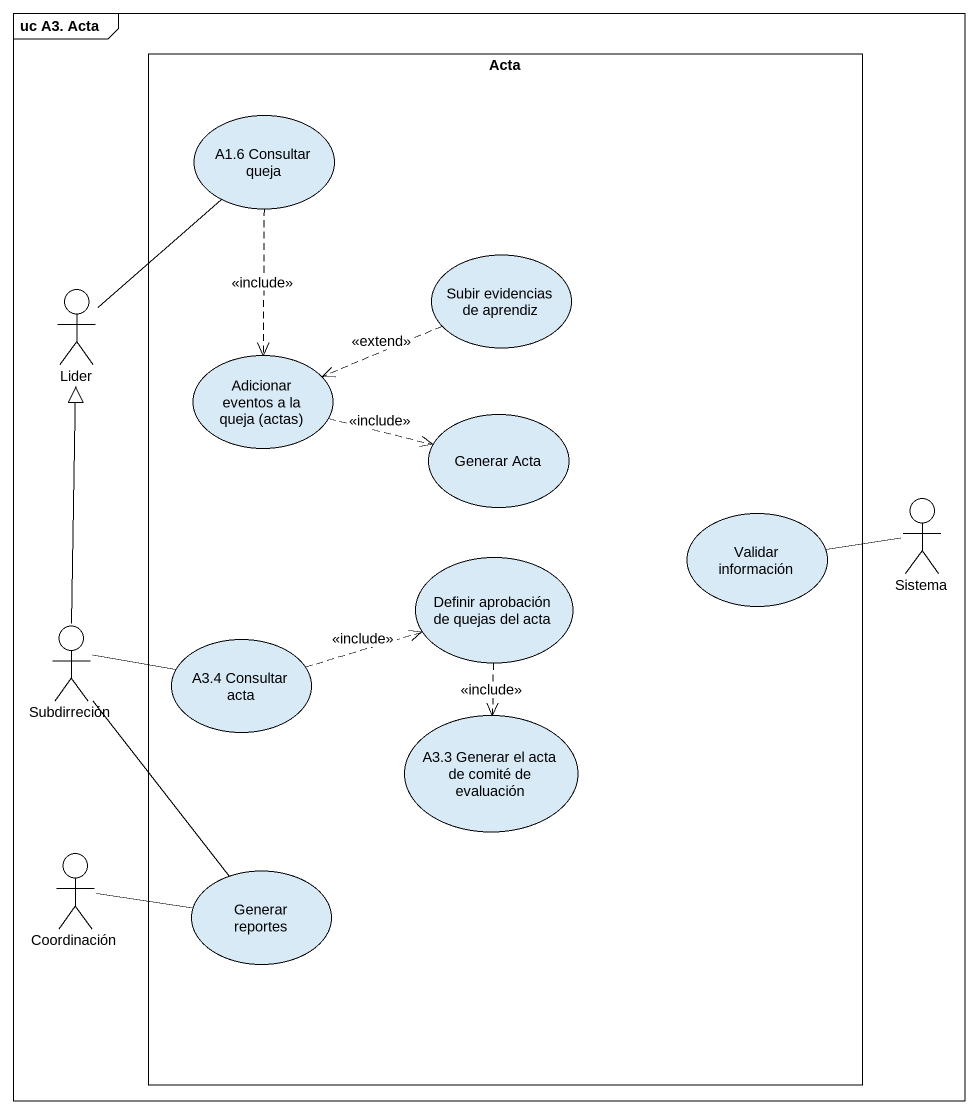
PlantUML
@startuml
mainframe uc A3. Acta
rectangle Acta {
  usecase "A1.6 Consultar queja" as A1_6_Consultar_queja
  usecase "Subir evidencias de aprendiz" as Subir_evidencias_de_aprendiz
  usecase "Adicionar eventos a la queja (actas)" as Adicionar_eventos_a_la
  usecase "Generar Acta" as Generar_Acta
  usecase "Definir aprobación de quejas del acta" as Definir_aprobación_de
  usecase "Validar información" as Validar_información
  usecase "A3.4 Consultar acta" as A3_4_Consultar_acta
  usecase "A3.3 Generar el acta de comité de evaluación" as A3_3_Generar_el_acta_de
  usecase "Generar reportes" as Generar_reportes
}
actor Lider
actor Sistema
actor Subdirreción
actor Coordinación
A1_6_Consultar_queja ..> Adicionar_eventos_a_la : <<include>>
Subir_evidencias_de_aprendiz .left.> Adicionar_eventos_a_la : <<extend>>
Lider -up- A1_6_Consultar_queja
Adicionar_eventos_a_la .right.> Generar_Acta : <<include>>
Sistema -left- Validar_información
Definir_aprobación_de ..> A3_3_Generar_el_acta_de : <<include>>
Subdirreción -up-|> Lider
Subdirreción -right- A3_4_Consultar_acta
Subdirreción -- Generar_reportes
A3_4_Consultar_acta .right.> Definir_aprobación_de : <<include>>
Coordinación -right- Generar_reportes
@enduml
